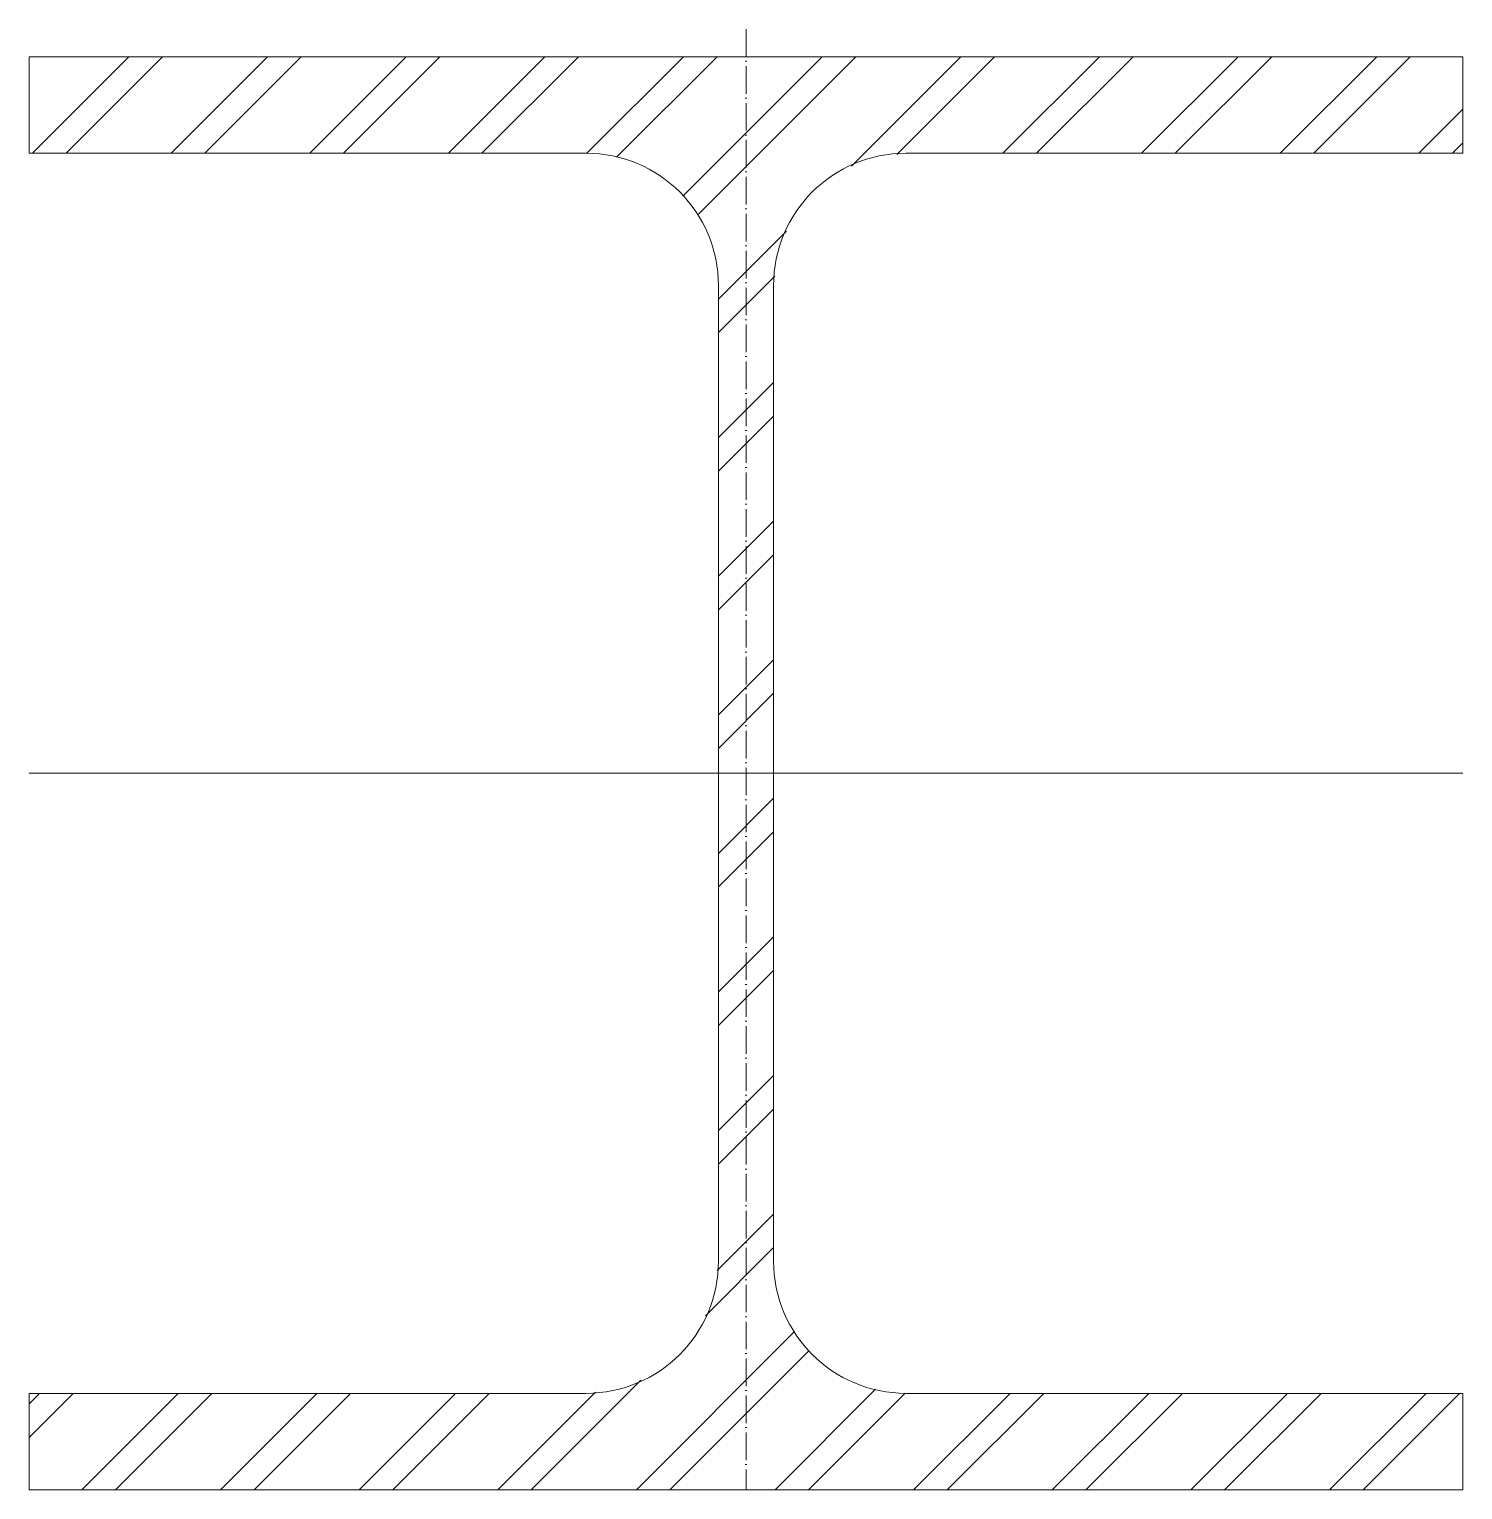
# Model space of a CAD drawing. Header units: metres. Extents: x -130 to 130, y -130 to 135.
import ezdxf

# ---------------------------------------------------------------- set-up
doc = ezdxf.new("R2010")
doc.units = ezdxf.units.M
doc.linetypes.add('MV_hartlijn_staal', pattern=[6.6, 5, -0.8, 0, -0.8])
doc.layers.add('A-DETL-GENF', color=92, linetype='Continuous', lineweight=18)

# ---------------------------------------------------------------- blocks, each defined once
blk = doc.blocks.new('28 Staalprofielen- IPE_HEA_HEB 2d - HEB260-3530656-00_0 Basismaterialen')
at = {"layer": 'A-DETL-GENF', "lineweight": 13}
h = blk.add_hatch(dxfattribs=at)
h.set_pattern_fill('FP_263', color=256, style=0, pattern_type=2)
h.set_pattern_definition([(45, (3230.222, 1108.529), (-12.57236, 12.57236), []), (45, (3230.222, 1127.579), (-12.57236, 12.57236), [])])
h.paths.add_polyline_path([(56.18, -130), (130, -130), (130, -112.5), (29, -112.5), (22.79, -111.68), (17, -109.28), (12.03, -105.47), (8.22, -100.5), (5.82, -94.71), (5, -88.5), (5, 88.5), (5.82, 94.71), (8.22, 100.5), (12.03, 105.47), (17, 109.28), (22.79, 111.68), (29, 112.5), (130, 112.5), (130, 130), (-130, 130), (-130, 112.5), (-29, 112.5), (-22.79, 111.68), (-17, 109.28), (-12.03, 105.47), (-8.22, 100.5), (-5.82, 94.71), (-5, 88.5), (-5, -88.5), (-5.82, -94.71), (-8.22, -100.5), (-12.03, -105.47), (-17, -109.28), (-22.79, -111.68), (-29, -112.5), (-130, -112.5), (-130, -130)])
at = {"layer": 'A-DETL-GENF', "linetype": 'MV_hartlijn_staal', "lineweight": 13}
blk.add_line((0, 135), (0, -130), dxfattribs=at)
at = {"layer": 'A-DETL-GENF'}
for p, q in [((130, 130), (-130, 130)), ((-130, 130), (-130, 112.5)), ((130, 130), (-130, 130)), ((-130, 130), (-130, 112.5)), ((130, 112.5), (130, 130)), ((130, 130), (130, 112.5)), ((-130, 112.5), (-29, 112.5)), ((-130, 112.5), (-29, 112.5)), ((29, 112.5), (130, 112.5)), ((130, 112.5), (29, 112.5)), ((-5, 88.5), (-5, -88.5)), ((-5, 88.5), (-5, -88.5)), ((5, -88.5), (5, 88.5)), ((5, 88.5), (5, -88.5)), ((-130, 0), (130, 0)), ((-29, -112.5), (-130, -112.5)), ((-130, -112.5), (-130, -130)), ((-130, -130), (-130, -112.5)), ((-130, -112.5), (-29, -112.5)), ((130, -112.5), (29, -112.5)), ((130, -112.5), (29, -112.5)), ((130, -130), (130, -112.5)), ((130, -130), (130, -112.5)), ((-130, -130), (130, -130)), ((130, -130), (-130, -130))]:
    blk.add_line(p, q, dxfattribs=at)
for centre, start, end in [((-29, 88.5), 0, 90), ((-29, 88.5), 360, 90), ((29, 88.5), 90, 180), ((29, 88.5), 90, 180), ((-29, -88.5), 270, 0), ((-29, -88.5), 270, 0), ((29, -88.5), 180, 270), ((29, -88.5), 180, 270)]:
    blk.add_arc(centre, 24, start, end, dxfattribs=at)

msp = doc.modelspace()

# ---------------------------------------------------------------- block references
msp.add_blockref('28 Staalprofielen- IPE_HEA_HEB 2d - HEB260-3530656-00_0 Basismaterialen', (0, 0))

doc.saveas('drawing.dxf')
